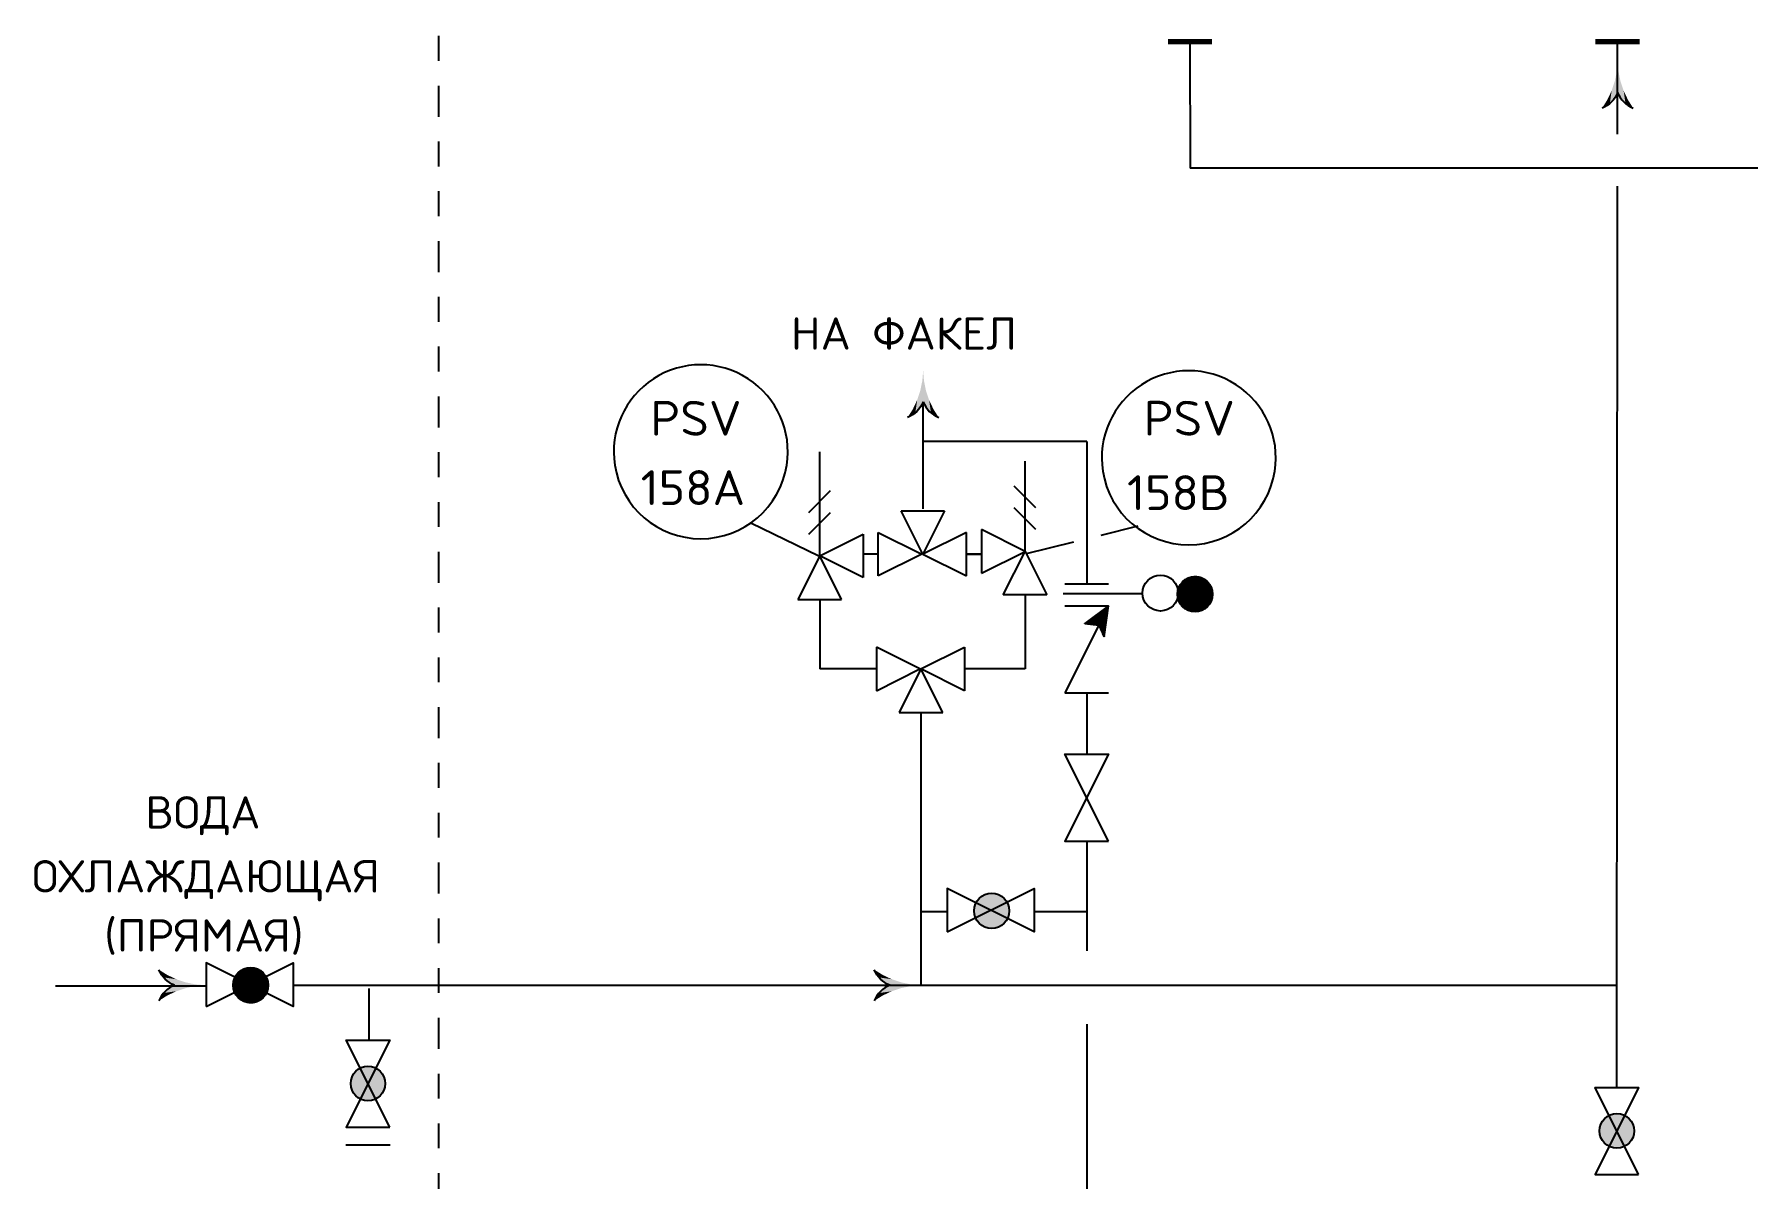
# Model space of a CAD drawing. Extents: x 270 to 589, y 86 to 206.
# Drawn here: x 481.76 to 488.66, y 95.51 to 100.11 of the extents above; entities that cross this region are included whole.
import ezdxf

# ---------------------------------------------------------------- set-up
doc = ezdxf.new("R2010")
doc.units = 0
doc.header["$MEASUREMENT"] = 0
doc.linetypes.add('DASHDOTDOT', pattern=[0.3125, 0.125, -0.0625, 0, -0.0625, 0, -0.0625])
doc.layers.get('0').update_dxf_attribs({"linetype": 'CONTINUOUS'})
doc.layers.add('IN-EQUIPMENT', color=7, linetype='CONTINUOUS')
doc.layers.add('IN-MIN-PROC', color=7, linetype='CONTINUOUS')
doc.styles.add('SIMPLEX', font='SIMPLEX')

msp = doc.modelspace()

# ---------------------------------------------------------------- hatches: boundary and pattern name
h = msp.add_hatch()
h.set_pattern_fill('ANSI31', color=2, scale=0.0014, angle=90, style=0)
h.set_pattern_definition([(135, (503.13964364, -486.95160158), (-0.00012374368671, -0.00012374368671), [])])
h.paths.add_polyline_path([(486.0675, 97.6881), (486.0843, 97.8133), (485.9886, 97.7424), (486.0454, 97.7355)])
h = msp.add_hatch()
h.set_pattern_fill('ANSI31', color=2, scale=0.0001, style=0)
h.set_pattern_definition([(45, (46.596526438, -54.1413014), (-8.83883476483e-06, 8.83883476483e-06), [])])
edge = h.paths.add_edge_path()
edge.add_arc((485.6143, 96.5859), 0.0708, 0, 360)
h = msp.add_hatch()
h.set_pattern_fill('ANSI31', color=2, scale=0.0014, style=0)
h.set_pattern_definition([(45, (-111.19770605, 86.95209866), (-0.00012374368671, 0.00012374368671), [])])
edge = h.paths.add_edge_path()
edge.add_arc((482.6339, 96.2867), 0.0708, 0, 360)
h = msp.add_hatch()
h.set_pattern_fill('ANSI31', color=2, scale=0.0001, style=0)
h.set_pattern_definition([(45, (42.78239879, -54.283174243), (-8.83883476483e-06, 8.83883476483e-06), [])])
edge = h.paths.add_edge_path()
edge.add_arc((483.1059, 95.891), 0.0696, 0, 360)
h = msp.add_hatch()
h.set_pattern_fill('ANSI31', color=2, scale=0.0001, style=0)
h.set_pattern_definition([(45, (47.805616892, -54.473726999), (-8.83883476483e-06, 8.83883476483e-06), [])])
edge = h.paths.add_edge_path()
edge.add_arc((488.1291, 95.7004), 0.0696, 0, 360)

# ---------------------------------------------------------------- linework, layer by layer
at = {"linetype": 'DASHDOTDOT'}
msp.add_line((483.3911, 93.5307), (483.3911, 113.0449), dxfattribs=at)
at = {"color": 5, "linetype": 'CONTINUOUS'}
for p, q in [((486.4121, 100.0831), (486.4127, 99.5734)), ((488.1314, 99.7101), (488.1316, 100.0831)), ((489.0446, 99.5734), (486.4127, 99.574)), ((488.1296, 95.8754), (488.1311, 99.5008)), ((485.3389, 98.2036), (485.3389, 98.6332)), ((485.9968, 98.4746), (485.3389, 98.4746)), ((485.9968, 98.4746), (485.9968, 97.9009)), ((485.1585, 98.0206), (485.0978, 98.0206)), ((485.5128, 98.0206), (485.5737, 98.0206)), ((484.9228, 97.8391), (484.9228, 97.5591)), ((485.7487, 97.857), (485.7487, 97.5591)), ((485.1507, 97.5591), (484.9228, 97.5591)), ((485.7487, 97.5591), (485.505, 97.5591)), ((485.9968, 97.4633), (485.9968, 97.2164)), ((485.33, 97.3841), (485.33, 96.2866)), ((485.9968, 96.8664), (485.9968, 96.5837)), ((485.33, 96.5837), (485.4349, 96.5837)), ((485.7849, 96.5837), (485.9968, 96.5837)), ((485.9968, 96.5837), (485.9968, 96.4254)), ((481.8486, 96.2847), (482.4546, 96.2847)), ((482.8046, 96.2866), (484.8743, 96.2866)), ((484.8743, 96.2866), (485.9966, 96.2866)), ((485.5503, 96.2866), (488.1298, 96.2862)), ((485.9968, 96.1298), (485.9968, 94.9242))]:
    msp.add_line(p, q, dxfattribs=at)
at = {"color": 2}
for p, q in [((484.9228, 98.0141), (484.9228, 98.4329)), ((485.7487, 98.032), (485.7487, 98.3946)), ((485.7924, 98.207), (485.7049, 98.2945)), ((484.879, 98.1891), (484.9665, 98.2766)), ((484.879, 98.1016), (484.9665, 98.1891)), ((485.2503, 98.1956), (485.4253, 98.1956)), ((485.3378, 98.0206), (485.2503, 98.1956)), ((485.4253, 98.1956), (485.3378, 98.0206)), ((485.7924, 98.1195), (485.7049, 98.207)), ((484.9228, 98.0141), (485.0978, 98.1016)), ((485.0978, 98.1016), (485.0978, 97.9266)), ((485.1585, 97.9331), (485.1585, 98.1081)), ((485.1585, 98.1081), (485.3335, 98.0206)), ((485.5128, 98.1081), (485.3378, 98.0206)), ((485.5128, 97.9331), (485.5128, 98.1081)), ((485.7487, 98.032), (485.5737, 98.1195)), ((485.5737, 98.1195), (485.5737, 97.9445)), ((484.9228, 98.0141), (484.8353, 97.8391)), ((485.0978, 97.9266), (484.9228, 98.0141)), ((485.0103, 97.8391), (484.9228, 98.0141)), ((485.3335, 98.0206), (485.1585, 97.9331)), ((485.3378, 98.0206), (485.5128, 97.9331)), ((485.5737, 97.9445), (485.7487, 98.032)), ((485.6612, 97.857), (485.7487, 98.032)), ((485.7487, 98.032), (485.8362, 97.857)), ((486.4369, 97.7893), (486.3617, 97.8645)), ((486.4367, 97.7893), (486.3617, 97.8643)), ((486.4365, 97.7893), (486.3617, 97.864)), ((486.4362, 97.7893), (486.3617, 97.8638)), ((486.436, 97.7893), (486.3617, 97.8636)), ((486.4358, 97.7892), (486.3617, 97.8633)), ((486.4381, 97.7894), (486.3618, 97.8656)), ((486.4379, 97.7894), (486.3618, 97.8654)), ((486.4376, 97.7894), (486.3618, 97.8652)), ((486.4374, 97.7893), (486.3618, 97.865)), ((486.4372, 97.7893), (486.3618, 97.8647)), ((486.4392, 97.7895), (486.3619, 97.8668)), ((486.439, 97.7895), (486.3619, 97.8666)), ((486.4388, 97.7894), (486.3619, 97.8663)), ((486.4385, 97.7894), (486.3619, 97.8661)), ((486.4383, 97.7894), (486.3619, 97.8659)), ((486.4401, 97.7896), (486.362, 97.8677)), ((486.4399, 97.7896), (486.362, 97.8675)), ((486.4397, 97.7895), (486.362, 97.8672)), ((486.4394, 97.7895), (486.362, 97.867)), ((486.441, 97.7897), (486.3621, 97.8686)), ((486.4408, 97.7897), (486.3621, 97.8683)), ((486.4406, 97.7896), (486.3621, 97.8681)), ((486.4403, 97.7896), (486.3621, 97.8679)), ((486.4419, 97.7898), (486.3622, 97.8694)), ((486.4417, 97.7898), (486.3622, 97.8692)), ((486.4414, 97.7897), (486.3622, 97.869)), ((486.4412, 97.7897), (486.3622, 97.8688)), ((486.4425, 97.7899), (486.3623, 97.8701)), ((486.4423, 97.7899), (486.3623, 97.8699)), ((486.4421, 97.7898), (486.3623, 97.8697)), ((486.4432, 97.79), (486.3624, 97.8707)), ((486.443, 97.79), (486.3624, 97.8705)), ((486.4427, 97.7899), (486.3624, 97.8703)), ((486.4438, 97.7901), (486.3625, 97.8714)), ((486.4436, 97.7901), (486.3625, 97.8712)), ((486.4434, 97.79), (486.3625, 97.8709)), ((486.4445, 97.7902), (486.3626, 97.872)), ((486.4442, 97.7902), (486.3626, 97.8718)), ((486.444, 97.7901), (486.3626, 97.8716)), ((486.4449, 97.7903), (486.3627, 97.8724)), ((486.4447, 97.7902), (486.3627, 97.8722)), ((486.4455, 97.7904), (486.3628, 97.8731)), ((486.4453, 97.7903), (486.3628, 97.8728)), ((486.4451, 97.7903), (486.3628, 97.8726)), ((486.4459, 97.7905), (486.3629, 97.8735)), ((486.4457, 97.7904), (486.3629, 97.8733)), ((486.4465, 97.7906), (486.363, 97.8741)), ((486.4463, 97.7906), (486.363, 97.8739)), ((486.4461, 97.7905), (486.363, 97.8737)), ((486.4469, 97.7907), (486.3631, 97.8745)), ((486.4467, 97.7906), (486.3631, 97.8743)), ((486.4474, 97.7908), (486.3632, 97.8749)), ((486.4471, 97.7907), (486.3632, 97.8747)), ((486.448, 97.7909), (486.3633, 97.8755)), ((486.4478, 97.7909), (486.3633, 97.8753)), ((486.4476, 97.7908), (486.3633, 97.8751)), ((486.4484, 97.791), (486.3634, 97.8759)), ((486.4482, 97.7909), (486.3634, 97.8757)), ((486.4488, 97.7911), (486.3635, 97.8763)), ((486.4486, 97.791), (486.3635, 97.8761)), ((486.4492, 97.7912), (486.3636, 97.8767)), ((486.449, 97.7911), (486.3636, 97.8765)), ((486.4496, 97.7913), (486.3637, 97.8771)), ((486.4494, 97.7912), (486.3637, 97.8769)), ((486.45, 97.7914), (486.3638, 97.8775)), ((486.4498, 97.7913), (486.3638, 97.8773)), ((486.4503, 97.7915), (486.3639, 97.8779)), ((486.4501, 97.7914), (486.3639, 97.8777)), ((486.4507, 97.7916), (486.364, 97.8783)), ((486.4505, 97.7915), (486.364, 97.8781)), ((486.4511, 97.7917), (486.3641, 97.8787)), ((486.4509, 97.7916), (486.3641, 97.8785)), ((486.4515, 97.7918), (486.3642, 97.8791)), ((486.4513, 97.7917), (486.3642, 97.8789)), ((486.4517, 97.7919), (486.3643, 97.8793)), ((486.4521, 97.792), (486.3644, 97.8796)), ((486.4519, 97.7919), (486.3644, 97.8795)), ((486.4525, 97.7921), (486.3645, 97.88)), ((486.4523, 97.792), (486.3645, 97.8798)), ((486.4529, 97.7922), (486.3646, 97.8804)), ((486.4527, 97.7921), (486.3646, 97.8802)), ((486.4532, 97.7923), (486.3647, 97.8808)), ((486.453, 97.7922), (486.3647, 97.8806)), ((486.4534, 97.7924), (486.3648, 97.881)), ((486.4538, 97.7925), (486.3649, 97.8814)), ((486.4536, 97.7924), (486.3649, 97.8812)), ((486.4542, 97.7926), (486.365, 97.8817)), ((486.454, 97.7925), (486.365, 97.8815)), ((486.4544, 97.7927), (486.3651, 97.8819)), ((486.4547, 97.7928), (486.3652, 97.8823)), ((486.4545, 97.7927), (486.3652, 97.8821)), ((486.4549, 97.7929), (486.3653, 97.8825)), ((486.4553, 97.793), (486.3654, 97.8828)), ((486.4551, 97.7929), (486.3654, 97.8827)), ((486.4557, 97.7931), (486.3655, 97.8832)), ((486.4555, 97.793), (486.3655, 97.883)), ((486.4558, 97.7932), (486.3656, 97.8834)), ((486.4562, 97.7933), (486.3657, 97.8838)), ((486.456, 97.7932), (486.3657, 97.8836)), ((486.4564, 97.7934), (486.3658, 97.8839)), ((486.4567, 97.7935), (486.3659, 97.8843)), ((486.4566, 97.7934), (486.3659, 97.8841)), ((486.4569, 97.7936), (486.366, 97.8845)), ((486.4573, 97.7937), (486.3661, 97.8848)), ((486.4571, 97.7936), (486.3661, 97.8847)), ((486.4575, 97.7938), (486.3662, 97.885)), ((486.4578, 97.7939), (486.3663, 97.8854)), ((486.4576, 97.7938), (486.3663, 97.8852)), ((486.458, 97.794), (486.3664, 97.8856)), ((486.4582, 97.794), (486.3665, 97.8857)), ((486.4585, 97.7942), (486.3666, 97.8861)), ((486.4584, 97.7941), (486.3666, 97.8859)), ((486.4587, 97.7943), (486.3667, 97.8863)), ((486.4591, 97.7944), (486.3668, 97.8866)), ((486.4589, 97.7943), (486.3668, 97.8864)), ((486.4592, 97.7945), (486.3669, 97.8868)), ((486.4594, 97.7945), (486.367, 97.887)), ((486.4598, 97.7947), (486.3671, 97.8873)), ((486.4596, 97.7946), (486.3671, 97.8871)), ((486.4599, 97.7948), (486.3672, 97.8875)), ((486.4603, 97.7949), (486.3673, 97.8878)), ((486.4601, 97.7948), (486.3673, 97.8877)), ((486.4605, 97.795), (486.3674, 97.888)), ((486.4606, 97.7951), (486.3675, 97.8882)), ((486.461, 97.7952), (486.3676, 97.8885)), ((486.4608, 97.7951), (486.3676, 97.8884)), ((486.4611, 97.7953), (486.3677, 97.8887)), ((486.4613, 97.7954), (486.3678, 97.8889)), ((486.4615, 97.7954), (486.3679, 97.889)), ((486.4618, 97.7956), (486.368, 97.8894)), ((486.4617, 97.7955), (486.368, 97.8892)), ((486.462, 97.7957), (486.3681, 97.8896)), ((486.4622, 97.7957), (486.3682, 97.8897)), ((486.4625, 97.7959), (486.3683, 97.8901)), ((486.4623, 97.7958), (486.3683, 97.8899)), ((486.4627, 97.796), (486.3684, 97.8902)), ((486.4628, 97.7961), (486.3685, 97.8904)), ((486.463, 97.7961), (486.3686, 97.8906)), ((486.4633, 97.7963), (486.3687, 97.8909)), ((486.4632, 97.7962), (486.3687, 97.8907)), ((486.4635, 97.7964), (486.3688, 97.8911)), ((486.4637, 97.7965), (486.3689, 97.8912)), ((486.4638, 97.7965), (486.369, 97.8914)), ((486.464, 97.7966), (486.3691, 97.8916)), ((486.4643, 97.7968), (486.3692, 97.8919)), ((486.4642, 97.7967), (486.3692, 97.8917)), ((486.4645, 97.7969), (486.3693, 97.8921)), ((486.4647, 97.797), (486.3694, 97.8922)), ((486.4648, 97.797), (486.3695, 97.8924)), ((486.465, 97.7971), (486.3696, 97.8925)), ((486.4653, 97.7973), (486.3697, 97.8929)), ((486.4652, 97.7972), (486.3697, 97.8927)), ((486.4655, 97.7974), (486.3698, 97.893)), ((486.4656, 97.7975), (486.3699, 97.8932)), ((486.4658, 97.7976), (486.37, 97.8934)), ((486.466, 97.7976), (486.3701, 97.8935)), ((486.4661, 97.7977), (486.3702, 97.8937)), ((486.4663, 97.7978), (486.3703, 97.8938)), ((486.4666, 97.798), (486.3704, 97.8942)), ((486.4664, 97.7979), (486.3704, 97.894)), ((486.4668, 97.7981), (486.3705, 97.8943)), ((486.4669, 97.7982), (486.3706, 97.8945)), ((486.4671, 97.7983), (486.3707, 97.8946)), ((486.4672, 97.7984), (486.3708, 97.8948)), ((486.4674, 97.7984), (486.3709, 97.8949)), ((486.4675, 97.7985), (486.371, 97.8951)), ((486.4677, 97.7986), (486.3711, 97.8953)), ((486.468, 97.7988), (486.3712, 97.8956)), ((486.4679, 97.7987), (486.3712, 97.8954)), ((486.4682, 97.7989), (486.3713, 97.8957)), ((486.4683, 97.799), (486.3714, 97.8959)), ((486.4685, 97.7991), (486.3715, 97.896)), ((486.4686, 97.7992), (486.3716, 97.8962)), ((486.4688, 97.7993), (486.3717, 97.8964)), ((486.469, 97.7994), (486.3718, 97.8965)), ((486.4691, 97.7995), (486.3719, 97.8967)), ((486.4693, 97.7995), (486.372, 97.8968)), ((486.4694, 97.7996), (486.3721, 97.897)), ((486.4696, 97.7997), (486.3722, 97.8971)), ((486.4697, 97.7998), (486.3723, 97.8973)), ((486.4699, 97.7999), (486.3724, 97.8974)), ((486.47, 97.8), (486.3725, 97.8976)), ((486.4702, 97.8001), (486.3726, 97.8977)), ((486.4705, 97.8003), (486.3727, 97.898)), ((486.4703, 97.8002), (486.3727, 97.8979)), ((486.4706, 97.8004), (486.3728, 97.8982)), ((486.4708, 97.8005), (486.3729, 97.8983)), ((486.4709, 97.8006), (486.373, 97.8985)), ((486.4711, 97.8007), (486.3731, 97.8986)), ((486.4712, 97.8008), (486.3732, 97.8988)), ((486.4714, 97.8009), (486.3733, 97.8989)), ((486.4715, 97.801), (486.3734, 97.8991)), ((486.4717, 97.8011), (486.3735, 97.8992)), ((486.4718, 97.8012), (486.3736, 97.8994)), ((486.472, 97.8013), (486.3737, 97.8995)), ((486.4721, 97.8014), (486.3738, 97.8997)), ((486.4723, 97.8015), (486.3739, 97.8998)), ((486.4724, 97.8016), (486.374, 97.9)), ((486.4726, 97.8017), (486.3741, 97.9001)), ((486.4727, 97.8018), (486.3742, 97.9003)), ((486.4729, 97.8019), (486.3743, 97.9004)), ((486.473, 97.802), (486.3744, 97.9006)), ((486.4731, 97.8021), (486.3745, 97.9007)), ((486.4733, 97.8022), (486.3746, 97.9008)), ((486.4734, 97.8023), (486.3747, 97.901)), ((486.4736, 97.8024), (486.3748, 97.9011)), ((486.4737, 97.8025), (486.375, 97.9013)), ((486.4739, 97.8026), (486.3751, 97.9014)), ((486.474, 97.8027), (486.3752, 97.9016)), ((486.4741, 97.8028), (486.3753, 97.9017)), ((486.4743, 97.8029), (486.3754, 97.9019)), ((486.4744, 97.803), (486.3755, 97.902)), ((486.4746, 97.8031), (486.3756, 97.9021)), ((486.4747, 97.8032), (486.3757, 97.9023)), ((486.4749, 97.8033), (486.3758, 97.9024)), ((486.475, 97.8035), (486.3759, 97.9026)), ((486.4751, 97.8036), (486.376, 97.9027)), ((486.4753, 97.8037), (486.3761, 97.9028)), ((486.4754, 97.8038), (486.3762, 97.903)), ((486.4756, 97.8039), (486.3763, 97.9031)), ((486.4757, 97.804), (486.3764, 97.9033)), ((486.4758, 97.8041), (486.3765, 97.9034)), ((486.476, 97.8042), (486.3766, 97.9035)), ((486.4761, 97.8043), (486.3768, 97.9037)), ((486.4763, 97.8044), (486.3769, 97.9038)), ((486.4764, 97.8045), (486.377, 97.904)), ((486.4765, 97.8046), (486.3771, 97.9041)), ((486.4767, 97.8048), (486.3772, 97.9042)), ((486.4768, 97.8049), (486.3773, 97.9044)), ((486.4769, 97.805), (486.3774, 97.9045)), ((486.4771, 97.8051), (486.3775, 97.9046)), ((486.4772, 97.8052), (486.3776, 97.9048)), ((486.4774, 97.8053), (486.3778, 97.9049)), ((486.4775, 97.8054), (486.3779, 97.905)), ((486.4776, 97.8055), (486.378, 97.9052)), ((486.4778, 97.8056), (486.3781, 97.9053)), ((486.4779, 97.8058), (486.3782, 97.9055)), ((486.478, 97.8059), (486.3783, 97.9056)), ((486.4782, 97.806), (486.3784, 97.9057)), ((486.4783, 97.8061), (486.3785, 97.9059)), ((486.4784, 97.8062), (486.3787, 97.906)), ((486.4786, 97.8063), (486.3788, 97.9061)), ((486.4787, 97.8064), (486.3789, 97.9063)), ((486.4788, 97.8066), (486.379, 97.9064)), ((486.479, 97.8067), (486.3791, 97.9065)), ((486.4791, 97.8068), (486.3792, 97.9066)), ((486.4792, 97.8069), (486.3793, 97.9068)), ((486.4794, 97.807), (486.3795, 97.9069)), ((486.4795, 97.8071), (486.3796, 97.907)), ((486.4796, 97.8073), (486.3797, 97.9072)), ((486.4797, 97.8074), (486.3798, 97.9073)), ((486.4799, 97.8075), (486.3799, 97.9074)), ((486.48, 97.8076), (486.38, 97.9076)), ((486.4801, 97.8077), (486.3802, 97.9077)), ((486.4803, 97.8078), (486.3803, 97.9078)), ((486.4804, 97.808), (486.3804, 97.9079)), ((486.4805, 97.8081), (486.3805, 97.9081)), ((486.4806, 97.8082), (486.3806, 97.9082)), ((486.4808, 97.8083), (486.3808, 97.9083)), ((486.4809, 97.8084), (486.3809, 97.9085)), ((486.481, 97.8086), (486.381, 97.9086)), ((486.4812, 97.8087), (486.3811, 97.9087)), ((486.4813, 97.8088), (486.3812, 97.9088)), ((486.4814, 97.8089), (486.3814, 97.909)), ((486.4815, 97.809), (486.3815, 97.9091)), ((486.4817, 97.8092), (486.3816, 97.9092)), ((486.4818, 97.8093), (486.3817, 97.9093)), ((486.4819, 97.8094), (486.3819, 97.9095)), ((486.482, 97.8095), (486.382, 97.9096)), ((486.4822, 97.8097), (486.3821, 97.9097)), ((486.4823, 97.8098), (486.3822, 97.9098)), ((486.4824, 97.8099), (486.3823, 97.91)), ((486.4825, 97.81), (486.3825, 97.9101)), ((486.4827, 97.8102), (486.3826, 97.9102)), ((486.4828, 97.8103), (486.3827, 97.9103)), ((486.4829, 97.8104), (486.3828, 97.9105)), ((486.483, 97.8105), (486.383, 97.9106)), ((486.4831, 97.8107), (486.3831, 97.9107)), ((486.4833, 97.8108), (486.3832, 97.9108)), ((486.4834, 97.8109), (486.3833, 97.9109)), ((486.4835, 97.811), (486.3835, 97.9111)), ((486.4836, 97.8112), (486.3836, 97.9112)), ((486.4838, 97.8113), (486.3837, 97.9113)), ((486.4839, 97.8114), (486.3839, 97.9114)), ((486.484, 97.8115), (486.384, 97.9115)), ((486.4841, 97.8117), (486.3841, 97.9117)), ((486.4842, 97.8118), (486.3842, 97.9118)), ((486.4843, 97.8119), (486.3844, 97.9119)), ((486.4845, 97.8121), (486.3845, 97.912)), ((486.4846, 97.8122), (486.3846, 97.9121)), ((486.4847, 97.8123), (486.3848, 97.9123)), ((486.4848, 97.8124), (486.3849, 97.9124)), ((486.4849, 97.8126), (486.385, 97.9125)), ((486.4851, 97.8127), (486.3851, 97.9126)), ((486.4852, 97.8128), (486.3853, 97.9127)), ((486.4853, 97.813), (486.3854, 97.9128)), ((486.4854, 97.8131), (486.3855, 97.913)), ((486.4855, 97.8132), (486.3857, 97.9131)), ((486.4856, 97.8134), (486.3858, 97.9132)), ((486.4858, 97.8135), (486.3859, 97.9133)), ((486.4859, 97.8136), (486.3861, 97.9134)), ((486.486, 97.8138), (486.3862, 97.9135)), ((486.4861, 97.8139), (486.3863, 97.9137)), ((486.4862, 97.814), (486.3865, 97.9138)), ((486.4863, 97.8142), (486.3866, 97.9139)), ((486.4864, 97.8143), (486.3867, 97.914)), ((486.4866, 97.8144), (486.3869, 97.9141)), ((486.4867, 97.8146), (486.387, 97.9142)), ((486.4868, 97.8147), (486.3871, 97.9143)), ((486.4869, 97.8148), (486.3873, 97.9144)), ((486.487, 97.815), (486.3874, 97.9146)), ((486.4871, 97.8151), (486.3875, 97.9147)), ((486.4872, 97.8152), (486.3877, 97.9148)), ((486.4873, 97.8154), (486.3878, 97.9149)), ((486.4874, 97.8155), (486.388, 97.915)), ((486.4876, 97.8156), (486.3881, 97.9151)), ((486.4877, 97.8158), (486.3882, 97.9152)), ((486.4878, 97.8159), (486.3884, 97.9153)), ((486.4879, 97.8161), (486.3885, 97.9154)), ((486.488, 97.8162), (486.3886, 97.9156)), ((486.4881, 97.8163), (486.3888, 97.9157)), ((486.4882, 97.8165), (486.3889, 97.9158)), ((486.4883, 97.8166), (486.3891, 97.9159)), ((486.4884, 97.8168), (486.3892, 97.916)), ((486.4885, 97.8169), (486.3893, 97.9161)), ((486.4886, 97.817), (486.3895, 97.9162)), ((486.4887, 97.8172), (486.3896, 97.9163)), ((486.4889, 97.8173), (486.3898, 97.9164)), ((486.489, 97.8175), (486.3899, 97.9165)), ((486.4891, 97.8176), (486.39, 97.9166)), ((486.4892, 97.8177), (486.3902, 97.9167)), ((486.4893, 97.8179), (486.3903, 97.9168)), ((486.4894, 97.818), (486.3905, 97.9169)), ((486.4895, 97.8182), (486.3906, 97.917)), ((486.4896, 97.8183), (486.3908, 97.9171)), ((486.4897, 97.8185), (486.3909, 97.9173)), ((486.4898, 97.8186), (486.391, 97.9174)), ((486.4899, 97.8187), (486.3912, 97.9175)), ((486.49, 97.8189), (486.3913, 97.9176)), ((486.4901, 97.819), (486.3915, 97.9177)), ((486.4902, 97.8192), (486.3916, 97.9178)), ((486.4903, 97.8193), (486.3918, 97.9179)), ((486.4904, 97.8195), (486.3919, 97.918)), ((486.4905, 97.8196), (486.3921, 97.9181)), ((486.4906, 97.8198), (486.3922, 97.9182)), ((486.4907, 97.8199), (486.3924, 97.9183)), ((486.4908, 97.8201), (486.3925, 97.9184)), ((486.4909, 97.8202), (486.3926, 97.9185)), ((486.491, 97.8204), (486.3928, 97.9186)), ((486.4911, 97.8205), (486.3929, 97.9187)), ((486.4912, 97.8207), (486.3931, 97.9188)), ((486.4913, 97.8208), (486.3932, 97.9189)), ((486.4914, 97.8209), (486.3934, 97.919)), ((486.4915, 97.8211), (486.3935, 97.9191)), ((486.4916, 97.8212), (486.3937, 97.9192)), ((486.4917, 97.8214), (486.3938, 97.9193)), ((486.4918, 97.8215), (486.394, 97.9194)), ((486.4919, 97.8217), (486.3941, 97.9195)), ((486.492, 97.8218), (486.3943, 97.9196)), ((486.4921, 97.822), (486.3944, 97.9197)), ((486.4922, 97.8222), (486.3946, 97.9197)), ((486.4923, 97.8223), (486.3947, 97.9198)), ((486.4924, 97.8225), (486.3949, 97.9199)), ((486.4925, 97.8226), (486.395, 97.92)), ((486.4926, 97.8228), (486.3952, 97.9201)), ((486.4927, 97.8229), (486.3954, 97.9202)), ((486.4928, 97.8231), (486.3955, 97.9203)), ((486.4929, 97.8232), (486.3957, 97.9204)), ((486.4929, 97.8234), (486.3958, 97.9205)), ((486.493, 97.8235), (486.396, 97.9206)), ((486.4931, 97.8237), (486.3961, 97.9207)), ((486.4932, 97.8238), (486.3963, 97.9208)), ((486.4933, 97.824), (486.3964, 97.9209)), ((486.4934, 97.8242), (486.3966, 97.921)), ((486.4935, 97.8243), (486.3967, 97.9211)), ((486.4936, 97.8245), (486.3969, 97.9211)), ((486.4937, 97.8246), (486.3971, 97.9212)), ((486.4938, 97.8248), (486.3972, 97.9213)), ((486.4939, 97.8249), (486.3974, 97.9214)), ((486.4939, 97.8251), (486.3975, 97.9215)), ((486.494, 97.8253), (486.3977, 97.9216)), ((486.4941, 97.8254), (486.3979, 97.9217)), ((486.4942, 97.8256), (486.398, 97.9218)), ((486.4943, 97.8257), (486.3982, 97.9219)), ((486.4944, 97.8259), (486.3983, 97.9219)), ((486.4945, 97.826), (486.3985, 97.922)), ((486.4946, 97.8262), (486.3987, 97.9221)), ((486.4947, 97.8264), (486.3988, 97.9222)), ((486.4947, 97.8265), (486.399, 97.9223)), ((486.4948, 97.8267), (486.3991, 97.9224)), ((486.4949, 97.8269), (486.3993, 97.9225)), ((486.495, 97.827), (486.3995, 97.9226)), ((486.4951, 97.8272), (486.3996, 97.9226)), ((486.4952, 97.8273), (486.3998, 97.9227)), ((486.4953, 97.8275), (486.3999, 97.9228)), ((486.4953, 97.8277), (486.4001, 97.9229)), ((486.4954, 97.8278), (486.4003, 97.923)), ((486.4955, 97.828), (486.4004, 97.9231)), ((486.4956, 97.8282), (486.4006, 97.9231)), ((486.4957, 97.8283), (486.4008, 97.9232)), ((486.4957, 97.8285), (486.4009, 97.9233)), ((486.4958, 97.8287), (486.4011, 97.9234)), ((486.4959, 97.8288), (486.4013, 97.9235)), ((486.496, 97.829), (486.4014, 97.9236)), ((486.4961, 97.8292), (486.4016, 97.9236)), ((486.4962, 97.8293), (486.4018, 97.9237)), ((486.4962, 97.8295), (486.4019, 97.9238)), ((486.4963, 97.8297), (486.4021, 97.9239)), ((486.4964, 97.8298), (486.4023, 97.924)), ((486.4965, 97.83), (486.4024, 97.924)), ((486.4966, 97.8302), (486.4026, 97.9241)), ((486.4966, 97.8303), (486.4028, 97.9242)), ((486.4967, 97.8305), (486.4029, 97.9243)), ((486.4968, 97.8307), (486.4031, 97.9243)), ((486.4969, 97.8308), (486.4033, 97.9244)), ((486.4969, 97.831), (486.4035, 97.9245)), ((486.497, 97.8312), (486.4036, 97.9246)), ((486.4971, 97.8314), (486.4038, 97.9246)), ((486.4972, 97.8315), (486.404, 97.9247)), ((486.4972, 97.8317), (486.4041, 97.9248)), ((486.4973, 97.8319), (486.4043, 97.9249)), ((486.4974, 97.832), (486.4045, 97.9249)), ((486.4975, 97.8322), (486.4047, 97.925)), ((486.4975, 97.8324), (486.4048, 97.9251)), ((486.4976, 97.8326), (486.405, 97.9252)), ((486.4977, 97.8327), (486.4052, 97.9252)), ((486.4978, 97.8329), (486.4054, 97.9253)), ((486.4978, 97.8331), (486.4055, 97.9254)), ((486.4979, 97.8333), (486.4057, 97.9255)), ((486.498, 97.8334), (486.4059, 97.9255)), ((486.498, 97.8336), (486.4061, 97.9256)), ((486.4981, 97.8338), (486.4062, 97.9257)), ((486.4982, 97.834), (486.4064, 97.9257)), ((486.4983, 97.8342), (486.4066, 97.9258)), ((486.4983, 97.8343), (486.4068, 97.9259)), ((486.4984, 97.8345), (486.407, 97.9259)), ((486.4985, 97.8347), (486.4071, 97.926)), ((486.4985, 97.8349), (486.4073, 97.9261)), ((486.4986, 97.835), (486.4075, 97.9262)), ((486.4987, 97.8352), (486.4077, 97.9262)), ((486.4987, 97.8354), (486.4079, 97.9263)), ((486.4988, 97.8356), (486.408, 97.9264)), ((486.4989, 97.8358), (486.4082, 97.9264)), ((486.4989, 97.836), (486.4084, 97.9265)), ((486.499, 97.8361), (486.4086, 97.9266)), ((486.4991, 97.8363), (486.4088, 97.9266)), ((486.4991, 97.8365), (486.4089, 97.9267)), ((486.4992, 97.8367), (486.4091, 97.9267)), ((486.4993, 97.8369), (486.4093, 97.9268)), ((486.4993, 97.8371), (486.4095, 97.9269)), ((486.4994, 97.8372), (486.4097, 97.9269)), ((486.4994, 97.8374), (486.4099, 97.927)), ((486.4995, 97.8376), (486.4101, 97.9271)), ((486.4996, 97.8378), (486.4102, 97.9271)), ((486.4996, 97.838), (486.4104, 97.9272)), ((486.4997, 97.8382), (486.4106, 97.9272)), ((486.4997, 97.8384), (486.4108, 97.9273)), ((486.4998, 97.8385), (486.411, 97.9274)), ((486.4999, 97.8387), (486.4112, 97.9274)), ((486.4999, 97.8389), (486.4114, 97.9275)), ((486.5, 97.8391), (486.4116, 97.9275)), ((486.5, 97.8393), (486.4117, 97.9276)), ((486.5001, 97.8395), (486.4119, 97.9277)), ((486.5002, 97.8397), (486.4121, 97.9277)), ((486.5002, 97.8399), (486.4123, 97.9278)), ((486.5003, 97.8401), (486.4125, 97.9278)), ((486.5003, 97.8403), (486.4127, 97.9279)), ((486.5004, 97.8404), (486.4129, 97.9279)), ((486.5004, 97.8406), (486.4131, 97.928)), ((486.5005, 97.8408), (486.4133, 97.928)), ((486.5005, 97.841), (486.4135, 97.9281)), ((486.5006, 97.8412), (486.4137, 97.9282)), ((486.5006, 97.8414), (486.4139, 97.9282)), ((486.5007, 97.8416), (486.414, 97.9283)), ((486.5008, 97.8418), (486.4142, 97.9283)), ((486.5008, 97.842), (486.4144, 97.9284)), ((486.5009, 97.8422), (486.4146, 97.9284)), ((486.5009, 97.8424), (486.4148, 97.9285)), ((486.501, 97.8426), (486.415, 97.9285)), ((486.501, 97.8428), (486.4152, 97.9286)), ((486.5011, 97.843), (486.4154, 97.9286)), ((486.5011, 97.8432), (486.4156, 97.9287)), ((486.5012, 97.8434), (486.4158, 97.9287)), ((486.5012, 97.8436), (486.416, 97.9288)), ((486.5012, 97.8438), (486.4162, 97.9288)), ((486.5013, 97.844), (486.4164, 97.9289)), ((486.5013, 97.8442), (486.4166, 97.9289)), ((486.5014, 97.8444), (486.4168, 97.9289)), ((486.5014, 97.8446), (486.417, 97.929)), ((486.5015, 97.8448), (486.4172, 97.929)), ((486.5015, 97.845), (486.4174, 97.9291)), ((486.5016, 97.8452), (486.4176, 97.9291)), ((486.5016, 97.8454), (486.4178, 97.9292)), ((486.5016, 97.8456), (486.4181, 97.9292)), ((486.5017, 97.8458), (486.4183, 97.9292)), ((486.5017, 97.846), (486.4185, 97.9293)), ((486.5018, 97.8462), (486.4187, 97.9293)), ((486.5018, 97.8464), (486.4189, 97.9294)), ((486.5019, 97.8466), (486.4191, 97.9294)), ((486.5019, 97.8468), (486.4193, 97.9295)), ((486.5019, 97.8471), (486.4195, 97.9295)), ((486.502, 97.8473), (486.4197, 97.9295)), ((486.502, 97.8475), (486.4199, 97.9296)), ((486.502, 97.8477), (486.4201, 97.9296)), ((486.5021, 97.8479), (486.4203, 97.9296)), ((486.5021, 97.8481), (486.4206, 97.9297)), ((486.5022, 97.8483), (486.4208, 97.9297)), ((486.5022, 97.8485), (486.421, 97.9297)), ((486.5022, 97.8487), (486.4212, 97.9298)), ((486.5023, 97.849), (486.4214, 97.9298)), ((486.5023, 97.8492), (486.4216, 97.9298)), ((486.5023, 97.8494), (486.4218, 97.9299)), ((486.5024, 97.8496), (486.422, 97.9299)), ((486.5024, 97.8498), (486.4223, 97.9299)), ((486.5024, 97.85), (486.4225, 97.93)), ((486.5024, 97.8503), (486.4227, 97.93)), ((486.5025, 97.8505), (486.4229, 97.93)), ((486.5025, 97.8507), (486.4231, 97.9301)), ((486.5025, 97.8509), (486.4234, 97.9301)), ((486.5026, 97.8511), (486.4236, 97.9301)), ((486.5026, 97.8514), (486.4238, 97.9301)), ((486.5026, 97.8516), (486.424, 97.9302)), ((486.5026, 97.8518), (486.4242, 97.9302)), ((486.5027, 97.852), (486.4245, 97.9302)), ((486.5027, 97.8522), (486.4247, 97.9302)), ((486.5027, 97.8525), (486.4249, 97.9303)), ((486.5027, 97.8527), (486.4251, 97.9303)), ((486.5028, 97.8529), (486.4254, 97.9303)), ((486.5028, 97.8531), (486.4256, 97.9303)), ((486.5028, 97.8534), (486.4258, 97.9304)), ((486.5028, 97.8536), (486.426, 97.9304)), ((486.5028, 97.8538), (486.4263, 97.9304)), ((486.5029, 97.854), (486.4265, 97.9304)), ((486.5029, 97.8543), (486.4267, 97.9304)), ((486.5029, 97.8545), (486.4269, 97.9305)), ((486.5029, 97.8547), (486.4272, 97.9305)), ((486.5029, 97.855), (486.4274, 97.9305)), ((486.503, 97.8552), (486.4276, 97.9305)), ((486.503, 97.8554), (486.4279, 97.9305)), ((486.503, 97.8557), (486.4281, 97.9305)), ((486.503, 97.8559), (486.4283, 97.9306)), ((486.503, 97.8561), (486.4286, 97.9306)), ((486.503, 97.8564), (486.4288, 97.9306)), ((486.503, 97.8566), (486.429, 97.9306)), ((486.503, 97.8568), (486.4293, 97.9306)), ((486.5031, 97.8571), (486.4295, 97.9306)), ((486.5031, 97.8573), (486.4298, 97.9306)), ((486.5031, 97.8576), (486.43, 97.9306)), ((486.5031, 97.8578), (486.4302, 97.9306)), ((486.5031, 97.858), (486.4305, 97.9306)), ((486.5031, 97.8583), (486.4307, 97.9306)), ((486.5031, 97.8585), (486.431, 97.9307)), ((486.5031, 97.8588), (486.4312, 97.9307)), ((486.5031, 97.859), (486.4314, 97.9307)), ((486.5031, 97.8592), (486.4317, 97.9307)), ((486.5031, 97.8595), (486.4319, 97.9307)), ((486.5031, 97.8597), (486.4322, 97.9307)), ((486.5031, 97.86), (486.4324, 97.9307)), ((486.5031, 97.8602), (486.4327, 97.9307)), ((486.5031, 97.8605), (486.4329, 97.9307)), ((486.5031, 97.8607), (486.4332, 97.9307)), ((486.5031, 97.861), (486.4334, 97.9307)), ((486.5031, 97.8612), (486.4337, 97.9307)), ((486.5031, 97.8615), (486.4339, 97.9306)), ((486.5031, 97.8617), (486.4342, 97.9306)), ((486.5031, 97.862), (486.4344, 97.9306)), ((486.5031, 97.8623), (486.4347, 97.9306)), ((486.5031, 97.8625), (486.435, 97.9306)), ((486.5031, 97.8628), (486.4352, 97.9306)), ((486.503, 97.863), (486.4355, 97.9306)), ((486.503, 97.8633), (486.4357, 97.9306)), ((486.503, 97.8635), (486.436, 97.9306)), ((486.503, 97.8638), (486.4362, 97.9306)), ((486.503, 97.8641), (486.4365, 97.9305)), ((486.503, 97.8643), (486.4368, 97.9305)), ((486.503, 97.8646), (486.437, 97.9305)), ((486.5029, 97.8649), (486.4373, 97.9305)), ((486.5029, 97.8651), (486.4376, 97.9305)), ((486.5029, 97.8654), (486.4378, 97.9305)), ((486.5029, 97.8657), (486.4381, 97.9304)), ((486.5029, 97.8659), (486.4384, 97.9304)), ((486.5028, 97.8662), (486.4386, 97.9304)), ((486.5028, 97.8665), (486.4389, 97.9304)), ((486.5028, 97.8668), (486.4392, 97.9303)), ((486.5027, 97.867), (486.4395, 97.9303)), ((486.5027, 97.8673), (486.4397, 97.9303)), ((486.5027, 97.8676), (486.44, 97.9302)), ((486.5027, 97.8679), (486.4403, 97.9302)), ((486.5026, 97.8681), (486.4406, 97.9302)), ((486.5026, 97.8684), (486.4409, 97.9302)), ((486.5026, 97.8687), (486.4411, 97.9301)), ((486.5025, 97.869), (486.4414, 97.9301)), ((486.5025, 97.8693), (486.4417, 97.93)), ((486.5024, 97.8696), (486.442, 97.93)), ((486.5024, 97.8698), (486.4423, 97.93)), ((486.5024, 97.8701), (486.4426, 97.9299)), ((486.5023, 97.8704), (486.4429, 97.9299)), ((486.5023, 97.8707), (486.4432, 97.9298)), ((486.5022, 97.871), (486.4435, 97.9298)), ((486.5022, 97.8713), (486.4437, 97.9297)), ((486.5021, 97.8716), (486.444, 97.9297)), ((486.5021, 97.8719), (486.4443, 97.9296)), ((486.502, 97.8722), (486.4446, 97.9296)), ((486.502, 97.8725), (486.4449, 97.9295)), ((486.5019, 97.8728), (486.4452, 97.9295)), ((486.5019, 97.8731), (486.4456, 97.9294)), ((486.5018, 97.8734), (486.4459, 97.9294)), ((486.5017, 97.8737), (486.4462, 97.9293)), ((486.5017, 97.874), (486.4465, 97.9292)), ((486.5016, 97.8743), (486.4468, 97.9292)), ((486.5016, 97.8747), (486.4471, 97.9291)), ((486.5015, 97.875), (486.4474, 97.929)), ((486.5014, 97.8753), (486.4477, 97.929)), ((486.5013, 97.8756), (486.4481, 97.9289)), ((486.5013, 97.8759), (486.4484, 97.9288)), ((486.5012, 97.8763), (486.4487, 97.9288)), ((486.5011, 97.8766), (486.449, 97.9287)), ((486.501, 97.8769), (486.4494, 97.9286)), ((486.501, 97.8772), (486.4497, 97.9285)), ((486.5009, 97.8776), (486.45, 97.9284)), ((486.5008, 97.8779), (486.4503, 97.9283)), ((486.5007, 97.8782), (486.4507, 97.9283)), ((486.5006, 97.8786), (486.451, 97.9282)), ((486.5005, 97.8789), (486.4514, 97.9281)), ((486.5004, 97.8793), (486.4517, 97.928)), ((486.5003, 97.8796), (486.4521, 97.9279)), ((486.5002, 97.88), (486.4524, 97.9278)), ((486.5001, 97.8803), (486.4528, 97.9277)), ((486.5, 97.8807), (486.4531, 97.9276)), ((486.4999, 97.881), (486.4535, 97.9274)), ((486.4998, 97.8814), (486.4538, 97.9273)), ((486.4997, 97.8818), (486.4542, 97.9272)), ((486.4995, 97.8821), (486.4546, 97.9271)), ((486.4994, 97.8825), (486.4549, 97.927)), ((486.4993, 97.8829), (486.4553, 97.9268)), ((486.4991, 97.8833), (486.4557, 97.9267)), ((486.499, 97.8836), (486.4561, 97.9266)), ((486.4989, 97.884), (486.4565, 97.9264)), ((486.4987, 97.8844), (486.4569, 97.9263)), ((486.4986, 97.8848), (486.4572, 97.9261)), ((486.4984, 97.8852), (486.4576, 97.926)), ((486.4983, 97.8856), (486.458, 97.9258)), ((486.4981, 97.886), (486.4585, 97.9257)), ((486.498, 97.8864), (486.4589, 97.9255)), ((486.4978, 97.8868), (486.4593, 97.9253)), ((486.4976, 97.8873), (486.4597, 97.9252)), ((486.4974, 97.8877), (486.4601, 97.925)), ((486.4972, 97.8881), (486.4606, 97.9248)), ((486.497, 97.8886), (486.461, 97.9246)), ((486.4968, 97.889), (486.4615, 97.9244)), ((486.4966, 97.8895), (486.4619, 97.9242)), ((486.4964, 97.8899), (486.4624, 97.924)), ((486.4962, 97.8904), (486.4629, 97.9238)), ((486.496, 97.8909), (486.4633, 97.9235)), ((486.4957, 97.8914), (486.4638, 97.9233)), ((486.4955, 97.8919), (486.4643, 97.923)), ((486.4952, 97.8924), (486.4648, 97.9228)), ((486.495, 97.8929), (486.4653, 97.9225)), ((486.4947, 97.8934), (486.4659, 97.9222)), ((486.4944, 97.894), (486.4664, 97.9219)), ((486.4941, 97.8945), (486.467, 97.9216)), ((486.4937, 97.8951), (486.4675, 97.9213)), ((486.4934, 97.8957), (486.4681, 97.921)), ((486.493, 97.8963), (486.4687, 97.9206)), ((486.4927, 97.8969), (486.4694, 97.9202)), ((486.4923, 97.8976), (486.47, 97.9198)), ((486.4918, 97.8983), (486.4707, 97.9194)), ((486.4914, 97.899), (486.4714, 97.9189)), ((486.4908, 97.8997), (486.4722, 97.9184)), ((486.4903, 97.9005), (486.473, 97.9179)), ((486.4897, 97.9014), (486.4738, 97.9172)), ((486.489, 97.9023), (486.4748, 97.9166)), ((486.4882, 97.9034), (486.4758, 97.9158)), ((486.4872, 97.9046), (486.477, 97.9148)), ((486.486, 97.9061), (486.4785, 97.9135)), ((486.4836, 97.9087), (486.4812, 97.9111)), ((484.8353, 97.8391), (485.0103, 97.8391)), ((485.8362, 97.857), (485.6612, 97.857)), ((486.0843, 97.8133), (485.9093, 97.4633)), ((485.9093, 97.8133), (486.0843, 97.8133)), ((486.0843, 97.8133), (485.9886, 97.7424)), ((486.0675, 97.6881), (486.0843, 97.8133)), ((486.4348, 97.7892), (486.3616, 97.8624)), ((486.4346, 97.7892), (486.3616, 97.8621)), ((486.4343, 97.7892), (486.3616, 97.8619)), ((486.4341, 97.7892), (486.3616, 97.8616)), ((486.4338, 97.7892), (486.3616, 97.8614)), ((486.4336, 97.7892), (486.3616, 97.8612)), ((486.4334, 97.7892), (486.3616, 97.8609)), ((486.4331, 97.7892), (486.3616, 97.8607)), ((486.4329, 97.7892), (486.3616, 97.8604)), ((486.4326, 97.7892), (486.3616, 97.8602)), ((486.4324, 97.7892), (486.3616, 97.8599)), ((486.4321, 97.7892), (486.3616, 97.8597)), ((486.4319, 97.7892), (486.3616, 97.8594)), ((486.4316, 97.7892), (486.3616, 97.8592)), ((486.4314, 97.7892), (486.3616, 97.8589)), ((486.4311, 97.7892), (486.3616, 97.8587)), ((486.4309, 97.7892), (486.3616, 97.8584)), ((486.4306, 97.7892), (486.3616, 97.8582)), ((486.4304, 97.7892), (486.3616, 97.8579)), ((486.4301, 97.7892), (486.3616, 97.8577)), ((486.4299, 97.7892), (486.3616, 97.8574)), ((486.4355, 97.7892), (486.3617, 97.8631)), ((486.4353, 97.7892), (486.3617, 97.8628)), ((486.435, 97.7892), (486.3617, 97.8626)), ((486.4296, 97.7892), (486.3617, 97.8572)), ((486.4293, 97.7892), (486.3617, 97.8569)), ((486.4291, 97.7892), (486.3617, 97.8566)), ((486.4288, 97.7892), (486.3617, 97.8564)), ((486.4286, 97.7893), (486.3617, 97.8561)), ((486.4283, 97.7893), (486.3617, 97.8559)), ((486.428, 97.7893), (486.3617, 97.8556)), ((486.4278, 97.7893), (486.3617, 97.8553)), ((486.4275, 97.7893), (486.3618, 97.8551)), ((486.4272, 97.7893), (486.3618, 97.8548)), ((486.427, 97.7894), (486.3618, 97.8545)), ((486.4267, 97.7894), (486.3618, 97.8543)), ((486.4264, 97.7894), (486.3618, 97.854)), ((486.4262, 97.7894), (486.3619, 97.8537)), ((486.4259, 97.7895), (486.3619, 97.8535)), ((486.4256, 97.7895), (486.3619, 97.8532)), ((486.4253, 97.7895), (486.3619, 97.8529)), ((486.4251, 97.7895), (486.362, 97.8526)), ((486.4248, 97.7896), (486.362, 97.8524)), ((486.4245, 97.7896), (486.362, 97.8521)), ((486.4242, 97.7896), (486.3621, 97.8518)), ((486.424, 97.7897), (486.3621, 97.8515)), ((486.4237, 97.7897), (486.3621, 97.8512)), ((486.4234, 97.7897), (486.3622, 97.8509)), ((486.4231, 97.7898), (486.3622, 97.8507)), ((486.4228, 97.7898), (486.3622, 97.8504)), ((486.4225, 97.7898), (486.3623, 97.8501)), ((486.4222, 97.7899), (486.3623, 97.8498)), ((486.422, 97.7899), (486.3624, 97.8495)), ((486.4217, 97.79), (486.3624, 97.8492)), ((486.4214, 97.79), (486.3625, 97.8489)), ((486.4211, 97.7901), (486.3625, 97.8486)), ((486.4208, 97.7901), (486.3626, 97.8483)), ((486.4205, 97.7902), (486.3626, 97.848)), ((486.4202, 97.7902), (486.3627, 97.8477)), ((486.4199, 97.7903), (486.3627, 97.8474)), ((486.4196, 97.7903), (486.3628, 97.8471)), ((486.4193, 97.7904), (486.3628, 97.8468)), ((486.419, 97.7904), (486.3629, 97.8465)), ((486.4187, 97.7905), (486.3629, 97.8462)), ((486.4184, 97.7906), (486.363, 97.8459)), ((486.418, 97.7906), (486.3631, 97.8456)), ((486.4177, 97.7907), (486.3631, 97.8453)), ((486.4174, 97.7908), (486.3632, 97.845)), ((486.4171, 97.7908), (486.3633, 97.8447)), ((486.4168, 97.7909), (486.3633, 97.8443)), ((486.4165, 97.791), (486.3634, 97.844)), ((486.4161, 97.791), (486.3635, 97.8437)), ((486.4158, 97.7911), (486.3636, 97.8434)), ((486.4155, 97.7912), (486.3636, 97.843)), ((486.4152, 97.7913), (486.3637, 97.8427)), ((486.4148, 97.7914), (486.3638, 97.8424)), ((486.4145, 97.7914), (486.3639, 97.8421)), ((486.4142, 97.7915), (486.364, 97.8417)), ((486.4138, 97.7916), (486.3641, 97.8414)), ((486.4135, 97.7917), (486.3642, 97.841)), ((486.4131, 97.7918), (486.3643, 97.8407)), ((486.4128, 97.7919), (486.3644, 97.8403)), ((486.4124, 97.792), (486.3645, 97.84)), ((486.4121, 97.7921), (486.3646, 97.8396)), ((486.4117, 97.7922), (486.3647, 97.8393)), ((486.4114, 97.7923), (486.3648, 97.8389)), ((486.411, 97.7925), (486.3649, 97.8386)), ((486.4107, 97.7926), (486.365, 97.8382)), ((486.4103, 97.7927), (486.3651, 97.8378)), ((486.4099, 97.7928), (486.3653, 97.8375)), ((486.4095, 97.7929), (486.3654, 97.8371)), ((486.4092, 97.7931), (486.3655, 97.8367)), ((486.4088, 97.7932), (486.3656, 97.8363)), ((486.4084, 97.7933), (486.3658, 97.836)), ((486.408, 97.7935), (486.3659, 97.8356)), ((486.4076, 97.7936), (486.3661, 97.8352)), ((486.4072, 97.7938), (486.3662, 97.8348)), ((486.4068, 97.7939), (486.3664, 97.8344)), ((486.4064, 97.7941), (486.3665, 97.834)), ((486.406, 97.7942), (486.3667, 97.8336)), ((486.4056, 97.7944), (486.3669, 97.8331)), ((486.4052, 97.7946), (486.367, 97.8327)), ((486.4047, 97.7948), (486.3672, 97.8323)), ((486.4043, 97.795), (486.3674, 97.8319)), ((486.4039, 97.7951), (486.3676, 97.8314)), ((486.4034, 97.7953), (486.3678, 97.831)), ((486.403, 97.7955), (486.368, 97.8305)), ((486.4025, 97.7958), (486.3682, 97.8301)), ((486.402, 97.796), (486.3684, 97.8296)), ((486.4016, 97.7962), (486.3686, 97.8291)), ((486.4011, 97.7964), (486.3689, 97.8286)), ((486.4006, 97.7967), (486.3691, 97.8282)), ((486.4001, 97.7969), (486.3694, 97.8276)), ((486.3996, 97.7972), (486.3696, 97.8271)), ((486.3991, 97.7975), (486.3699, 97.8266)), ((486.3985, 97.7978), (486.3702, 97.8261)), ((486.398, 97.7981), (486.3705, 97.8255)), ((486.3974, 97.7984), (486.3708, 97.825)), ((486.3968, 97.7987), (486.3712, 97.8244)), ((486.3962, 97.7991), (486.3715, 97.8238)), ((486.3956, 97.7995), (486.3719, 97.8232)), ((486.395, 97.7998), (486.3723, 97.8225)), ((486.3943, 97.8003), (486.3727, 97.8218)), ((486.3936, 97.8007), (486.3732, 97.8211)), ((486.3929, 97.8012), (486.3737, 97.8204)), ((486.3921, 97.8017), (486.3742, 97.8196)), ((486.3912, 97.8023), (486.3748, 97.8188)), ((486.3903, 97.803), (486.3754, 97.8179)), ((486.3893, 97.8037), (486.3762, 97.8169)), ((486.3882, 97.8046), (486.3771, 97.8158)), ((486.3868, 97.8057), (486.3782, 97.8144)), ((486.3849, 97.8074), (486.3799, 97.8125)), ((485.9886, 97.7424), (486.0454, 97.7355)), ((486.0454, 97.7355), (486.0675, 97.6881)), ((485.3257, 97.5591), (485.1507, 97.6466)), ((485.1507, 97.6466), (485.1507, 97.4716)), ((485.33, 97.5591), (485.505, 97.6466)), ((485.505, 97.6466), (485.505, 97.4716)), ((485.1507, 97.4716), (485.3257, 97.5591)), ((485.33, 97.5591), (485.2425, 97.3841)), ((485.505, 97.4716), (485.33, 97.5591)), ((485.4175, 97.3841), (485.33, 97.5591)), ((485.9093, 97.4633), (486.0843, 97.4633)), ((485.2425, 97.3841), (485.4175, 97.3841)), ((483.1091, 96.2738), (483.1091, 96.066)), ((483.0164, 95.6445), (483.1954, 95.6445))]:
    msp.add_line(p, q, dxfattribs=at)
at = {"color": 7, "linetype": 'CONTINUOUS'}
for p, q in [((485.5737, 98.0206), (485.5128, 98.0206)), ((486.4343, 97.9306), (486.4343, 97.9306)), ((485.9983, 97.7412), (485.9983, 97.7496)), ((485.6849, 96.5837), (485.685, 96.5837)), ((482.7046, 96.2847), (482.7047, 96.2847))]:
    msp.add_line(p, q, dxfattribs=at)
at = {"color": 2, "linetype": 'CONTINUOUS'}
for p, q in [((485.9093, 97.9009), (486.0843, 97.9009)), ((485.9017, 97.8625), (486.2213, 97.8625))]:
    msp.add_line(p, q, dxfattribs=at)
at = {"color": 5, "linetype": 'CONTINUOUS'}
for points in [[(488.1322, 99.8778, -0.206864), (488.0697, 99.8153)], [(488.1322, 99.8778, 0.206864), (488.1947, 99.8153)], [(485.3389, 98.6332, -0.206864), (485.2764, 98.5707)], [(485.3389, 98.6332, 0.206864), (485.4014, 98.5707)], [(482.3274, 96.2866, -0.206864), (482.2649, 96.3491)], [(485.205, 96.2866, -0.206864), (485.1425, 96.3491)], [(482.3274, 96.2866, 0.206864), (482.2649, 96.2241)], [(485.205, 96.2866, 0.206864), (485.1425, 96.2241)]]:
    msp.add_lwpolyline(points, format="xyb", dxfattribs=at)
at = {"color": 2}
for points in [[(486.0843, 96.8664), (485.9093, 97.2164), (486.0843, 97.2164), (485.9093, 96.8664)], [(485.4349, 96.5009), (485.7849, 96.6759), (485.7849, 96.5009), (485.4349, 96.6759)], [(482.4546, 96.2016), (482.8046, 96.3766), (482.8046, 96.2016), (482.4546, 96.3766)], [(483.1934, 95.716), (483.0184, 96.066), (483.1934, 96.066), (483.0184, 95.716)], [(488.2166, 95.5254), (488.0416, 95.8754), (488.2166, 95.8754), (488.0416, 95.5254)]]:
    msp.add_lwpolyline(points, close=True, dxfattribs=at)
at = {"color": 2, "linetype": 'CONTINUOUS'}
msp.add_circle((486.2933, 97.8641), 0.072, dxfattribs=at)
at = {"color": 7, "linetype": 'CONTINUOUS'}
for centre in [(486.4324, 97.8599), (485.6143, 96.5859), (482.6339, 96.2867)]:
    msp.add_circle(centre, 0.0708, dxfattribs=at)
at = {"color": 2}
msp.add_circle((483.1059, 95.891), 0.0696, dxfattribs=at)
for centre, start, end in [((484.4446, 98.4329), 351.15289, 188.84711), ((486.4073, 98.4087), 351.15289, 188.84711), ((484.4446, 98.4329), 188.84711, 351.15289), ((486.4073, 98.4087), 188.84711, 351.15289)]:
    msp.add_arc(centre, 0.35, start, end)
at = {"color": 5, "linetype": 'CONTINUOUS'}
for points in [[(488.1322, 100.0028), (488.1322, 99.8778), (488.1289, 99.9628), (488.1242, 99.8615)], [(488.1322, 100.0028), (488.1322, 99.8778), (488.1355, 99.9628), (488.1402, 99.8615)], [(488.1289, 99.9628), (488.1242, 99.8615), (488.1208, 99.9235), (488.1136, 99.8468)], [(488.1355, 99.9628), (488.1402, 99.8615), (488.1436, 99.9235), (488.1508, 99.8468)], [(488.1081, 99.8855), (488.1007, 99.8339), (488.091, 99.8492), (488.086, 99.8233)], [(488.1208, 99.9235), (488.1136, 99.8468), (488.1081, 99.8855), (488.1007, 99.8339)], [(488.1436, 99.9235), (488.1508, 99.8468), (488.1563, 99.8855), (488.1637, 99.8339)], [(488.1563, 99.8855), (488.1637, 99.8339), (488.1734, 99.8492), (488.1784, 99.8233)], [(488.091, 99.8492), (488.086, 99.8233), (488.0697, 99.8153)], [(488.1734, 99.8492), (488.1784, 99.8233), (488.1947, 99.8153)], [(485.3355, 98.7183), (485.3308, 98.6169), (485.3275, 98.679), (485.3202, 98.6022)], [(485.3389, 98.7582), (485.3389, 98.6332), (485.3355, 98.7183), (485.3308, 98.6169)], [(485.3389, 98.7582), (485.3389, 98.6332), (485.3422, 98.7183), (485.3469, 98.6169)], [(485.3422, 98.7183), (485.3469, 98.6169), (485.3502, 98.679), (485.3575, 98.6022)], [(485.3148, 98.6409), (485.3074, 98.5894), (485.2977, 98.6047), (485.2926, 98.5788)], [(485.3275, 98.679), (485.3202, 98.6022), (485.3148, 98.6409), (485.3074, 98.5894)], [(485.3502, 98.679), (485.3575, 98.6022), (485.3629, 98.6409), (485.3703, 98.5894)], [(485.3629, 98.6409), (485.3703, 98.5894), (485.38, 98.6047), (485.3851, 98.5788)], [(485.2977, 98.6047), (485.2926, 98.5788), (485.2764, 98.5707)], [(485.38, 98.6047), (485.3851, 98.5788), (485.4014, 98.5707)], [(482.2989, 96.3278), (482.2729, 96.3328), (482.2649, 96.3491)], [(485.1764, 96.3278), (485.1505, 96.3328), (485.1425, 96.3491)], [(482.3351, 96.3107), (482.2835, 96.3181), (482.2989, 96.3278), (482.2729, 96.3328)], [(482.3732, 96.298), (482.2964, 96.3052), (482.3351, 96.3107), (482.2835, 96.3181)], [(482.4124, 96.2899), (482.3111, 96.2946), (482.3732, 96.298), (482.2964, 96.3052)], [(482.4124, 96.2833), (482.3111, 96.2786), (482.3732, 96.2752), (482.2964, 96.268)], [(482.4524, 96.2866), (482.3274, 96.2866), (482.4124, 96.2899), (482.3111, 96.2946)], [(482.4524, 96.2866), (482.3274, 96.2866), (482.4124, 96.2833), (482.3111, 96.2786)], [(485.2127, 96.3107), (485.1611, 96.3181), (485.1764, 96.3278), (485.1505, 96.3328)], [(485.2507, 96.298), (485.1739, 96.3052), (485.2127, 96.3107), (485.1611, 96.3181)], [(485.29, 96.2899), (485.1887, 96.2946), (485.2507, 96.298), (485.1739, 96.3052)], [(485.29, 96.2833), (485.1887, 96.2786), (485.2507, 96.2752), (485.1739, 96.268)], [(485.33, 96.2866), (485.205, 96.2866), (485.29, 96.2899), (485.1887, 96.2946)], [(485.33, 96.2866), (485.205, 96.2866), (485.29, 96.2833), (485.1887, 96.2786)], [(482.2989, 96.2454), (482.2729, 96.2404), (482.2649, 96.2241)], [(482.3351, 96.2625), (482.2835, 96.2551), (482.2989, 96.2454), (482.2729, 96.2404)], [(482.3732, 96.2752), (482.2964, 96.268), (482.3351, 96.2625), (482.2835, 96.2551)], [(485.1764, 96.2454), (485.1505, 96.2404), (485.1425, 96.2241)], [(485.2127, 96.2625), (485.1611, 96.2551), (485.1764, 96.2454), (485.1505, 96.2404)], [(485.2507, 96.2752), (485.1739, 96.268), (485.2127, 96.2625), (485.1611, 96.2551)]]:
    msp.add_solid(points, dxfattribs=at)
at = {"layer": 'IN-EQUIPMENT', "color": 5, "const_width": 0.0213}
for points in [[(486.5008, 100.0831), (486.3233, 100.0831)], [(488.2203, 100.0831), (488.0428, 100.0831)]]:
    msp.add_lwpolyline(points, dxfattribs=at)
at = {"layer": 'IN-MIN-PROC', "color": 7, "linetype": 'CONTINUOUS'}
for p, q in [((484.6463, 98.1468), (484.9199, 98.0138)), ((485.7542, 98.023), (485.9452, 98.0703)), ((486.0543, 98.0972), (486.2038, 98.1342))]:
    msp.add_line(p, q, dxfattribs=at)
msp.add_circle((488.1291, 95.7004), 0.0696, dxfattribs=at)

# ---------------------------------------------------------------- texts
at = {"color": 1, "linetype": 'CONTINUOUS', "style": 'SIMPLEX'}
for s, p in [('НА ФАКЕЛ', (484.8065, 98.8437)), ('ВОДA', (482.2106, 96.9169)), ('ОХЛАЖДАЮЩАЯ', (481.7544, 96.6598)), ('(ПРЯМАЯ)', (482.0451, 96.4217))]:
    msp.add_text(s, height=0.13, dxfattribs=at).set_placement(p)
at = {"color": 7, "linetype": 'CONTINUOUS', "style": 'SIMPLEX'}
for s, p in [('PSV', (484.2417, 98.4976)), ('PSV', (486.2259, 98.4978)), ('158A', (484.2024, 98.2186)), ('158B', (486.1586, 98.1983))]:
    msp.add_text(s, height=0.14, dxfattribs=at).set_placement(p)

doc.saveas('drawing.dxf')
